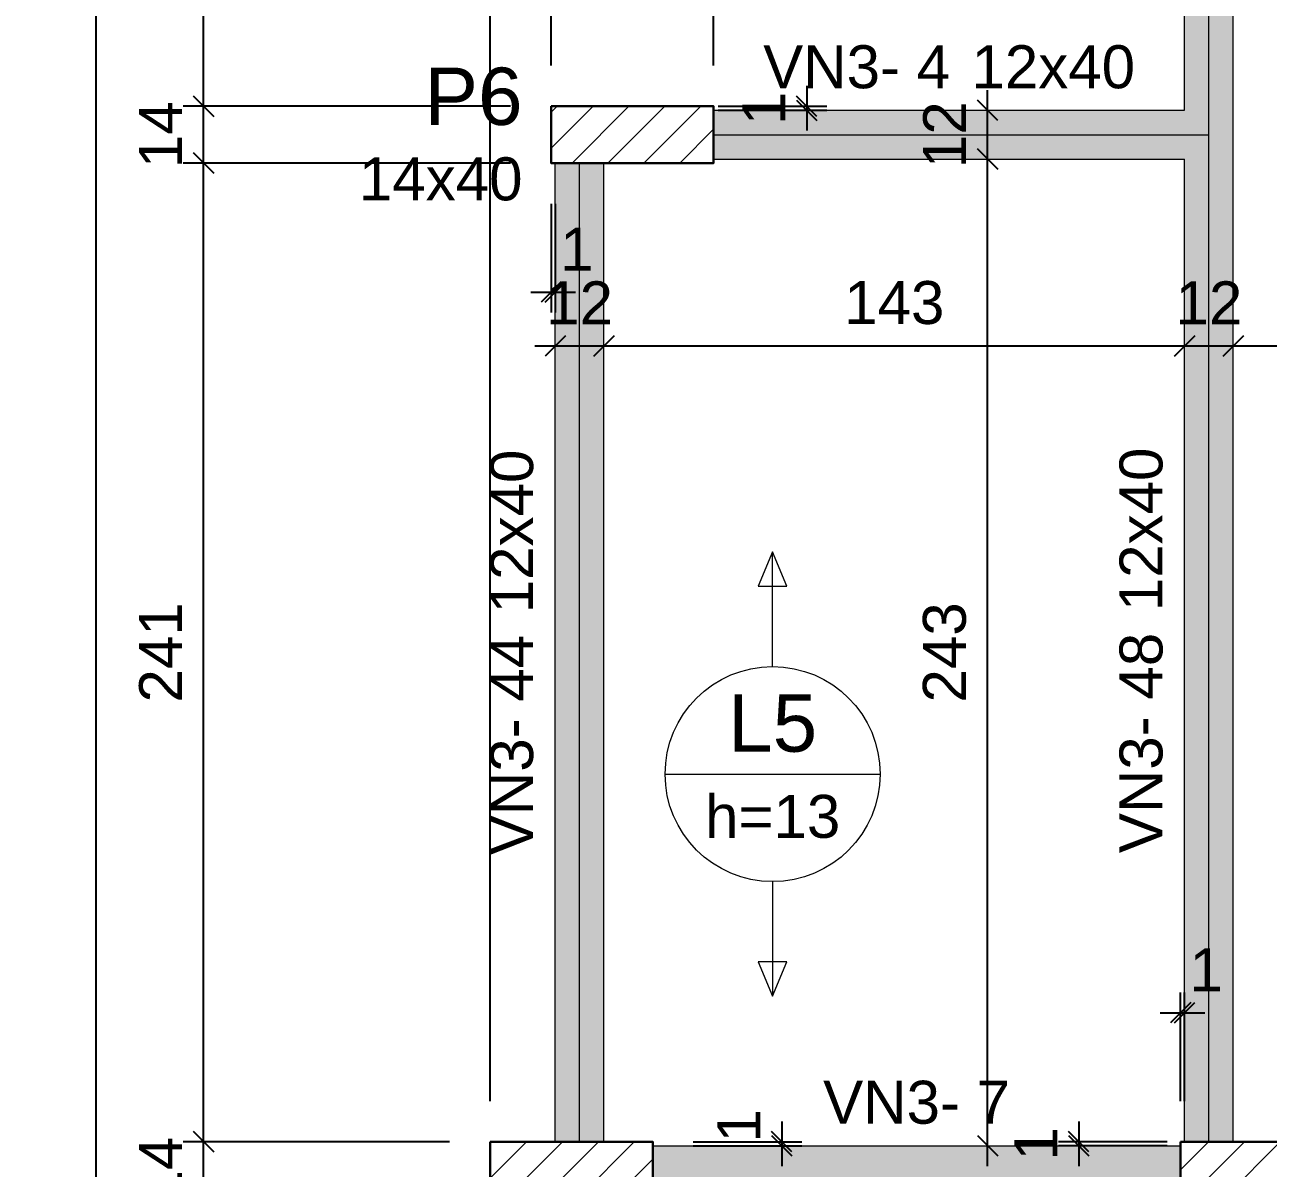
# Model space of a CAD drawing. Header units: millimetres. Extents: x -8 to 605, y -494 to 220.
# Drawn here: x -2.87 to 3.25, y -427.35 to -421.72 of the extents above; entities that cross this region are included whole.
import ezdxf

# ---------------------------------------------------------------- set-up
doc = ezdxf.new("R2010")
doc.units = ezdxf.units.MM
doc.header["$MEASUREMENT"] = 0
doc.linetypes.add('NULL', pattern=[0])
for name, color, linetype, lineweight in [('FO-Cotas', 5, 'Continuous', 5), ('FO-Eixos', 5, 'Continuous', 5), ('FO-Hachura pilar que passa', 19, 'Continuous', 5), ('FO-Hachura viga', 43, 'Continuous', 5), ('FO-Pilares', 4, 'Continuous', 30), ('FO-Textos das lajes', 1, 'Continuous', 20), ('FO-Textos das vigas', 7, 'Continuous', 5), ('FO-Textos dos pilares', 7, 'Continuous', 5), ('FO-Vigas', 1, 'Continuous', 20)]:
    doc.layers.add(name, color=color, linetype=linetype, lineweight=lineweight)
doc.styles.add('Arial', font='arial.ttf')
doc.dimstyles.new('UM_50.000000', dxfattribs={"dimtxt": 0.18, "dimasz": 0.1, "dimexe": 0.1, "dimexo": 0.2, "dimgap": 0, "dimtad": 1, "dimtih": 1, "dimtoh": 1, "dimdec": 1, "dimlfac": 50, "dimzin": 0, "dimdsep": 46, "dimtxsty": 'Standard', "dimcen": 0.09, "dimdle": 0.1, "dimadec": 1, "dimazin": 2, "dimtfac": 1, "dimtdec": 4, "dimtofl": 0, "dimtmove": 0, "dimatfit": 3, "dimfxl": 1, "dimtolj": 1, "dimarcsym": 0})
pattern_1 = [(45, (-4.58844, -411.61486), (-0.08838835, 0.08838835), [])]

# ---------------------------------------------------------------- blocks, each defined once
blk = doc.blocks.new('_Oblique')
at = {"color": 0, "linetype": 'ByBlock', "lineweight": -2}
blk.add_line((-0.5, -0.5), (0.5, 0.5), dxfattribs=at)
blk = doc.blocks.new('*D4095')
at = {"layer": 'Defpoints', "color": 0, "transparency": 16777216}
for p in [(-0.2784, -418.5129), (-0.2784, -422.1247), (-0.5784, -427.2247)]:
    blk.add_point(p, dxfattribs=at)
at = {"layer": 'FO-Cotas', "color": 0, "lineweight": -2, "transparency": 16777216}
for p, q in [((-0.5784, -427.0247), (-0.5784, -418.4129)), ((-0.2784, -421.9247), (-0.2784, -418.4129)), ((-0.6784, -418.5129), (-0.1784, -418.5129))]:
    blk.add_line(p, q, dxfattribs=at)
at = {"layer": 'FO-Cotas', "color": 0, "lineweight": -2, "transparency": 16777216, "xscale": 0.1, "yscale": 0.1, "zscale": 0.1, "rotation": 180}
blk.add_blockref('_Oblique', (-0.5784, -418.5129), dxfattribs=at)
at = {"layer": 'FO-Cotas', "color": 0, "lineweight": -2, "transparency": 16777216, "xscale": 0.1, "yscale": 0.1, "zscale": 0.1}
blk.add_blockref('_Oblique', (-0.2784, -418.5129), dxfattribs=at)
at = {"layer": 'FO-Cotas', "color": 7, "transparency": 16777216, "insert": (-0.4284, -418.3011), "char_height": 0.2118, "attachment_point": 5, "rotation": 0.00573, "style": 'Arial'}
blk.add_mtext('\\A1;15', dxfattribs=at)
blk = doc.blocks.new('*D4096')
at = {"layer": 'Defpoints', "color": 0, "transparency": 16777216}
for p in [(0.5216, -418.5129), (-0.2784, -422.1247), (0.5216, -422.1247)]:
    blk.add_point(p, dxfattribs=at)
at = {"layer": 'FO-Cotas', "color": 0, "lineweight": -2, "transparency": 16777216}
for p, q in [((-0.2784, -421.9247), (-0.2784, -418.4129)), ((0.5216, -421.9247), (0.5216, -418.4129)), ((-0.3784, -418.5129), (0.6216, -418.5129))]:
    blk.add_line(p, q, dxfattribs=at)
at = {"layer": 'FO-Cotas', "color": 0, "lineweight": -2, "transparency": 16777216, "xscale": 0.1, "yscale": 0.1, "zscale": 0.1, "rotation": 180}
blk.add_blockref('_Oblique', (-0.2784, -418.5129), dxfattribs=at)
at = {"layer": 'FO-Cotas', "color": 0, "lineweight": -2, "transparency": 16777216, "xscale": 0.1, "yscale": 0.1, "zscale": 0.1}
blk.add_blockref('_Oblique', (0.5216, -418.5129), dxfattribs=at)
at = {"layer": 'FO-Cotas', "color": 7, "transparency": 16777216, "insert": (0.1216, -418.3011), "char_height": 0.2118, "attachment_point": 5, "style": 'Arial'}
blk.add_mtext('\\A1;40', dxfattribs=at)
blk = doc.blocks.new('*D4097')
at = {"layer": 'Defpoints', "color": 0, "transparency": 16777216}
for p in [(2.8216, -418.5129), (2.8216, -419.9249), (0.5216, -422.1247)]:
    blk.add_point(p, dxfattribs=at)
at = {"layer": 'FO-Cotas', "color": 0, "lineweight": -2, "transparency": 16777216}
for p, q in [((0.5216, -421.9247), (0.5216, -418.4129)), ((2.8216, -419.7249), (2.8216, -418.4129)), ((0.4216, -418.5129), (2.9216, -418.5129))]:
    blk.add_line(p, q, dxfattribs=at)
at = {"layer": 'FO-Cotas', "color": 0, "lineweight": -2, "transparency": 16777216, "xscale": 0.1, "yscale": 0.1, "zscale": 0.1, "rotation": 180}
blk.add_blockref('_Oblique', (0.5216, -418.5129), dxfattribs=at)
at = {"layer": 'FO-Cotas', "color": 0, "lineweight": -2, "transparency": 16777216, "xscale": 0.1, "yscale": 0.1, "zscale": 0.1}
blk.add_blockref('_Oblique', (2.8216, -418.5129), dxfattribs=at)
at = {"layer": 'FO-Cotas', "color": 7, "transparency": 16777216, "insert": (1.6716, -418.3011), "char_height": 0.2118, "attachment_point": 5, "rotation": 0.00573, "style": 'Arial'}
blk.add_mtext('\\A1;115', dxfattribs=at)
blk = doc.blocks.new('*D4110')
at = {"layer": 'Defpoints', "color": 0, "transparency": 16777216}
for p in [(31.5016, -417.9834), (-0.5784, -427.2247), (31.5016, -427.2247)]:
    blk.add_point(p, dxfattribs=at)
at = {"layer": 'FO-Cotas', "color": 0, "lineweight": -2, "transparency": 16777216}
for p, q in [((-0.5784, -427.0247), (-0.5784, -417.8834)), ((31.5016, -427.0247), (31.5016, -417.8834)), ((-0.6784, -417.9834), (31.6016, -417.9834))]:
    blk.add_line(p, q, dxfattribs=at)
at = {"layer": 'FO-Cotas', "color": 0, "lineweight": -2, "transparency": 16777216, "xscale": 0.1, "yscale": 0.1, "zscale": 0.1, "rotation": 180}
blk.add_blockref('_Oblique', (-0.5784, -417.9834), dxfattribs=at)
at = {"layer": 'FO-Cotas', "color": 0, "lineweight": -2, "transparency": 16777216, "xscale": 0.1, "yscale": 0.1, "zscale": 0.1}
blk.add_blockref('_Oblique', (31.5016, -417.9834), dxfattribs=at)
at = {"layer": 'FO-Cotas', "color": 7, "transparency": 16777216, "insert": (15.4616, -417.7716), "char_height": 0.2118, "attachment_point": 5, "style": 'Arial'}
blk.add_mtext('\\A1;1604', dxfattribs=at)
blk = doc.blocks.new('*D4154')
at = {"layer": 'Defpoints', "color": 0, "transparency": 16777216}
for p in [(-1.9904, -427.2247), (-0.5784, -427.2247), (-0.5784, -427.5047)]:
    blk.add_point(p, dxfattribs=at)
at = {"layer": 'FO-Cotas', "color": 0, "lineweight": -2, "transparency": 16777216}
for p, q in [((-1.9904, -427.6047), (-1.9904, -427.1247)), ((-0.7784, -427.2247), (-2.0904, -427.2247)), ((-0.7784, -427.5047), (-2.0904, -427.5047))]:
    blk.add_line(p, q, dxfattribs=at)
at = {"layer": 'FO-Cotas', "color": 0, "lineweight": -2, "transparency": 16777216, "xscale": 0.1, "yscale": 0.1, "zscale": 0.1}
for p, rotation in [((-1.9904, -427.2247), 90), ((-1.9904, -427.5047), 270)]:
    blk.add_blockref('_Oblique', p, dxfattribs=dict(at, rotation=rotation))
at = {"layer": 'FO-Cotas', "color": 7, "transparency": 16777216, "insert": (-2.2022, -427.3647), "char_height": 0.2118, "attachment_point": 5, "rotation": 90, "style": 'Arial'}
blk.add_mtext('\\A1;14', dxfattribs=at)
blk = doc.blocks.new('*D4155')
at = {"layer": 'Defpoints', "color": 0, "transparency": 16777216}
for p in [(-1.9904, -422.4047), (-0.2784, -422.4047), (-0.5784, -427.2247)]:
    blk.add_point(p, dxfattribs=at)
at = {"layer": 'FO-Cotas', "color": 0, "lineweight": -2, "transparency": 16777216}
for p, q in [((-1.9904, -427.3247), (-1.9904, -422.3047)), ((-0.4784, -422.4047), (-2.0904, -422.4047)), ((-0.7784, -427.2247), (-2.0904, -427.2247))]:
    blk.add_line(p, q, dxfattribs=at)
at = {"layer": 'FO-Cotas', "color": 0, "lineweight": -2, "transparency": 16777216, "xscale": 0.1, "yscale": 0.1, "zscale": 0.1}
for p, rotation in [((-1.9904, -422.4047), 90), ((-1.9904, -427.2247), 270)]:
    blk.add_blockref('_Oblique', p, dxfattribs=dict(at, rotation=rotation))
at = {"layer": 'FO-Cotas', "color": 7, "transparency": 16777216, "insert": (-2.2022, -424.8147), "char_height": 0.2118, "attachment_point": 5, "rotation": 90, "style": 'Arial'}
blk.add_mtext('\\A1;241', dxfattribs=at)
blk = doc.blocks.new('*D4156')
at = {"layer": 'Defpoints', "color": 0, "transparency": 16777216}
for p in [(-1.9904, -422.1247), (-0.2784, -422.1247), (-0.2784, -422.4047)]:
    blk.add_point(p, dxfattribs=at)
at = {"layer": 'FO-Cotas', "color": 0, "lineweight": -2, "transparency": 16777216}
for p, q in [((-1.9904, -422.5047), (-1.9904, -422.0247)), ((-0.4784, -422.1247), (-2.0904, -422.1247)), ((-0.4784, -422.4047), (-2.0904, -422.4047))]:
    blk.add_line(p, q, dxfattribs=at)
at = {"layer": 'FO-Cotas', "color": 0, "lineweight": -2, "transparency": 16777216, "xscale": 0.1, "yscale": 0.1, "zscale": 0.1}
for p, rotation in [((-1.9904, -422.1247), 90), ((-1.9904, -422.4047), 270)]:
    blk.add_blockref('_Oblique', p, dxfattribs=dict(at, rotation=rotation))
at = {"layer": 'FO-Cotas', "color": 7, "transparency": 16777216, "insert": (-2.2022, -422.2647), "char_height": 0.2118, "attachment_point": 5, "rotation": 90, "style": 'Arial'}
blk.add_mtext('\\A1;14', dxfattribs=at)
blk = doc.blocks.new('*D4157')
at = {"layer": 'Defpoints', "color": 0, "transparency": 16777216}
for p in [(-1.9904, -420.7249), (2.8216, -420.7249), (-0.2784, -422.1247)]:
    blk.add_point(p, dxfattribs=at)
at = {"layer": 'FO-Cotas', "color": 0, "lineweight": -2, "transparency": 16777216}
for p, q in [((-1.9904, -422.2247), (-1.9904, -420.6249)), ((2.6216, -420.7249), (-2.0904, -420.7249)), ((-0.4784, -422.1247), (-2.0904, -422.1247))]:
    blk.add_line(p, q, dxfattribs=at)
at = {"layer": 'FO-Cotas', "color": 0, "lineweight": -2, "transparency": 16777216, "xscale": 0.1, "yscale": 0.1, "zscale": 0.1}
for p, rotation in [((-1.9904, -420.7249), 90), ((-1.9904, -422.1247), 270)]:
    blk.add_blockref('_Oblique', p, dxfattribs=dict(at, rotation=rotation))
at = {"layer": 'FO-Cotas', "color": 7, "transparency": 16777216, "insert": (-2.2022, -421.4248), "char_height": 0.2118, "attachment_point": 5, "rotation": 90, "style": 'Arial'}
blk.add_mtext('\\A1;70', dxfattribs=at)
blk = doc.blocks.new('*D4159')
at = {"layer": 'Defpoints', "color": 0, "transparency": 16777216}
for p in [(-2.5199, -419.9249), (2.8216, -419.9249), (2.8216, -483.2049)]:
    blk.add_point(p, dxfattribs=at)
at = {"layer": 'FO-Cotas', "color": 0, "lineweight": -2, "transparency": 16777216}
for p, q in [((-2.5199, -483.3049), (-2.5199, -419.8249)), ((2.6216, -419.9249), (-2.6199, -419.9249)), ((2.6216, -483.2049), (-2.6199, -483.2049))]:
    blk.add_line(p, q, dxfattribs=at)
at = {"layer": 'FO-Cotas', "color": 0, "lineweight": -2, "transparency": 16777216, "xscale": 0.1, "yscale": 0.1, "zscale": 0.1}
for p, rotation in [((-2.5199, -419.9249), 90), ((-2.5199, -483.2049), 270)]:
    blk.add_blockref('_Oblique', p, dxfattribs=dict(at, rotation=rotation))
at = {"layer": 'FO-Cotas', "color": 7, "transparency": 16777216, "insert": (-2.7317, -451.5649), "char_height": 0.2118, "attachment_point": 5, "rotation": 90, "style": 'Arial'}
blk.add_mtext('\\A1;3164', dxfattribs=at)
blk = doc.blocks.new('*D4277')
at = {"layer": 'Defpoints', "color": 0, "transparency": 16777216}
for p in [(-0.2584, -423.3047), (-0.0184, -423.3047), (-0.0184, -423.3047)]:
    blk.add_point(p, dxfattribs=at)
at = {"layer": 'FO-Cotas', "color": 0, "lineweight": -2, "transparency": 16777216}
blk.add_line((-0.3584, -423.3047), (0.0816, -423.3047), dxfattribs=at)
at = {"layer": 'FO-Cotas', "color": 0, "lineweight": -2, "transparency": 16777216, "xscale": 0.1, "yscale": 0.1, "zscale": 0.1, "rotation": 180}
blk.add_blockref('_Oblique', (-0.2584, -423.3047), dxfattribs=at)
at = {"layer": 'FO-Cotas', "color": 0, "lineweight": -2, "transparency": 16777216, "xscale": 0.1, "yscale": 0.1, "zscale": 0.1}
blk.add_blockref('_Oblique', (-0.0184, -423.3047), dxfattribs=at)
at = {"layer": 'FO-Cotas', "color": 7, "transparency": 16777216, "insert": (-0.1384, -423.0929), "char_height": 0.2118, "attachment_point": 5, "rotation": 0.00573, "style": 'Arial'}
blk.add_mtext('\\A1;12', dxfattribs=at)
blk = doc.blocks.new('*D4278')
at = {"layer": 'Defpoints', "color": 0, "transparency": 16777216}
for p in [(-0.0184, -423.3047), (2.8416, -423.3047), (2.8416, -423.3047)]:
    blk.add_point(p, dxfattribs=at)
at = {"layer": 'FO-Cotas', "color": 0, "lineweight": -2, "transparency": 16777216}
blk.add_line((-0.1184, -423.3047), (2.9416, -423.3047), dxfattribs=at)
at = {"layer": 'FO-Cotas', "color": 0, "lineweight": -2, "transparency": 16777216, "xscale": 0.1, "yscale": 0.1, "zscale": 0.1, "rotation": 180}
blk.add_blockref('_Oblique', (-0.0184, -423.3047), dxfattribs=at)
at = {"layer": 'FO-Cotas', "color": 0, "lineweight": -2, "transparency": 16777216, "xscale": 0.1, "yscale": 0.1, "zscale": 0.1}
blk.add_blockref('_Oblique', (2.8416, -423.3047), dxfattribs=at)
at = {"layer": 'FO-Cotas', "color": 7, "transparency": 16777216, "insert": (1.4116, -423.0929), "char_height": 0.2118, "attachment_point": 5, "rotation": 0.00573, "style": 'Arial'}
blk.add_mtext('\\A1;143', dxfattribs=at)
blk = doc.blocks.new('*D4279')
at = {"layer": 'Defpoints', "color": 0, "transparency": 16777216}
for p in [(2.8416, -423.3047), (3.0816, -423.3047), (3.0816, -423.3047)]:
    blk.add_point(p, dxfattribs=at)
at = {"layer": 'FO-Cotas', "color": 0, "lineweight": -2, "transparency": 16777216}
blk.add_line((2.7416, -423.3047), (3.1816, -423.3047), dxfattribs=at)
at = {"layer": 'FO-Cotas', "color": 0, "lineweight": -2, "transparency": 16777216, "xscale": 0.1, "yscale": 0.1, "zscale": 0.1, "rotation": 180}
blk.add_blockref('_Oblique', (2.8416, -423.3047), dxfattribs=at)
at = {"layer": 'FO-Cotas', "color": 0, "lineweight": -2, "transparency": 16777216, "xscale": 0.1, "yscale": 0.1, "zscale": 0.1}
blk.add_blockref('_Oblique', (3.0816, -423.3047), dxfattribs=at)
at = {"layer": 'FO-Cotas', "color": 7, "transparency": 16777216, "insert": (2.9616, -423.0929), "char_height": 0.2118, "attachment_point": 5, "rotation": 0.00573, "style": 'Arial'}
blk.add_mtext('\\A1;12', dxfattribs=at)
blk = doc.blocks.new('*D4280')
at = {"layer": 'Defpoints', "color": 0, "transparency": 16777216}
for p in [(3.0816, -423.3047), (9.0416, -423.3047), (9.0416, -423.3047)]:
    blk.add_point(p, dxfattribs=at)
at = {"layer": 'FO-Cotas', "color": 0, "lineweight": -2, "transparency": 16777216}
blk.add_line((2.9816, -423.3047), (9.1416, -423.3047), dxfattribs=at)
at = {"layer": 'FO-Cotas', "color": 0, "lineweight": -2, "transparency": 16777216, "xscale": 0.1, "yscale": 0.1, "zscale": 0.1, "rotation": 180}
blk.add_blockref('_Oblique', (3.0816, -423.3047), dxfattribs=at)
at = {"layer": 'FO-Cotas', "color": 0, "lineweight": -2, "transparency": 16777216, "xscale": 0.1, "yscale": 0.1, "zscale": 0.1}
blk.add_blockref('_Oblique', (9.0416, -423.3047), dxfattribs=at)
at = {"layer": 'FO-Cotas', "color": 7, "transparency": 16777216, "insert": (6.0616, -423.0929), "char_height": 0.2118, "attachment_point": 5, "rotation": 0.00573, "style": 'Arial'}
blk.add_mtext('\\A1;298', dxfattribs=at)
blk = doc.blocks.new('*D4291')
at = {"layer": 'Defpoints', "color": 0, "transparency": 16777216}
for p in [(1.8716, -422.3847), (1.8716, -422.3847), (1.8716, -427.2447)]:
    blk.add_point(p, dxfattribs=at)
at = {"layer": 'FO-Cotas', "color": 0, "lineweight": -2, "transparency": 16777216}
blk.add_line((1.8716, -427.3447), (1.8716, -422.2847), dxfattribs=at)
at = {"layer": 'FO-Cotas', "color": 0, "lineweight": -2, "transparency": 16777216, "xscale": 0.1, "yscale": 0.1, "zscale": 0.1}
for p, rotation in [((1.8716, -422.3847), 90), ((1.8716, -427.2447), 270)]:
    blk.add_blockref('_Oblique', p, dxfattribs=dict(at, rotation=rotation))
at = {"layer": 'FO-Cotas', "color": 7, "transparency": 16777216, "insert": (1.6598, -424.8147), "char_height": 0.2118, "attachment_point": 5, "rotation": 90, "style": 'Arial'}
blk.add_mtext('\\A1;243', dxfattribs=at)
blk = doc.blocks.new('*D4292')
at = {"layer": 'Defpoints', "color": 0, "transparency": 16777216}
for p in [(1.8716, -422.1447), (1.8716, -422.1447), (1.8716, -422.3847)]:
    blk.add_point(p, dxfattribs=at)
at = {"layer": 'FO-Cotas', "color": 0, "lineweight": -2, "transparency": 16777216}
blk.add_line((1.8716, -422.4847), (1.8716, -422.0447), dxfattribs=at)
at = {"layer": 'FO-Cotas', "color": 0, "lineweight": -2, "transparency": 16777216, "xscale": 0.1, "yscale": 0.1, "zscale": 0.1}
for p, rotation in [((1.8716, -422.1447), 90), ((1.8716, -422.3847), 270)]:
    blk.add_blockref('_Oblique', p, dxfattribs=dict(at, rotation=rotation))
at = {"layer": 'FO-Cotas', "color": 7, "transparency": 16777216, "insert": (1.6598, -422.2647), "char_height": 0.2118, "attachment_point": 5, "rotation": 90, "style": 'Arial'}
blk.add_mtext('\\A1;12', dxfattribs=at)
blk = doc.blocks.new('*D4432')
at = {"layer": 'Defpoints', "color": 0, "transparency": 16777216}
for p in [(-0.2784, -422.4047), (-0.2584, -422.4047), (-0.2584, -423.0401)]:
    blk.add_point(p, dxfattribs=at)
at = {"layer": 'FO-Cotas', "color": 0, "lineweight": -2, "transparency": 16777216}
for p, q in [((-0.2784, -422.6047), (-0.2784, -423.1401)), ((-0.2584, -422.6047), (-0.2584, -423.1401)), ((-0.3784, -423.0401), (-0.1584, -423.0401))]:
    blk.add_line(p, q, dxfattribs=at)
at = {"layer": 'FO-Cotas', "color": 0, "lineweight": -2, "transparency": 16777216, "xscale": 0.1, "yscale": 0.1, "zscale": 0.1, "rotation": 180}
blk.add_blockref('_Oblique', (-0.2784, -423.0401), dxfattribs=at)
at = {"layer": 'FO-Cotas', "color": 0, "lineweight": -2, "transparency": 16777216, "xscale": 0.1, "yscale": 0.1, "zscale": 0.1}
blk.add_blockref('_Oblique', (-0.2584, -423.0401), dxfattribs=at)
at = {"layer": 'FO-Cotas', "color": 7, "transparency": 16777216, "insert": (-0.1522, -422.8283), "char_height": 0.2118, "attachment_point": 5, "rotation": 0.00573, "style": 'Arial'}
blk.add_mtext('\\A1;1', dxfattribs=at)
blk = doc.blocks.new('*D4459')
at = {"layer": 'Defpoints', "color": 0, "transparency": 16777216}
for p in [(2.8416, -426.5893), (2.8216, -427.2247), (2.8416, -427.2247)]:
    blk.add_point(p, dxfattribs=at)
at = {"layer": 'FO-Cotas', "color": 0, "lineweight": -2, "transparency": 16777216}
for p, q in [((2.8216, -427.0247), (2.8216, -426.4893)), ((2.8416, -427.0247), (2.8416, -426.4893)), ((2.7216, -426.5893), (2.9416, -426.5893))]:
    blk.add_line(p, q, dxfattribs=at)
at = {"layer": 'FO-Cotas', "color": 0, "lineweight": -2, "transparency": 16777216, "xscale": 0.1, "yscale": 0.1, "zscale": 0.1, "rotation": 180}
blk.add_blockref('_Oblique', (2.8216, -426.5893), dxfattribs=at)
at = {"layer": 'FO-Cotas', "color": 0, "lineweight": -2, "transparency": 16777216, "xscale": 0.1, "yscale": 0.1, "zscale": 0.1}
blk.add_blockref('_Oblique', (2.8416, -426.5893), dxfattribs=at)
at = {"layer": 'FO-Cotas', "color": 7, "transparency": 16777216, "insert": (2.9478, -426.3775), "char_height": 0.2118, "attachment_point": 5, "rotation": 0.00573, "style": 'Arial'}
blk.add_mtext('\\A1;1', dxfattribs=at)
blk = doc.blocks.new('*D4511')
at = {"layer": 'Defpoints', "color": 0, "transparency": 16777216}
for p in [(0.3447, -422.1247), (0.3447, -422.1447), (0.9801, -422.1447)]:
    blk.add_point(p, dxfattribs=at)
at = {"layer": 'FO-Cotas', "color": 0, "lineweight": -2, "transparency": 16777216}
for p, q in [((0.9801, -422.0247), (0.9801, -422.2447)), ((0.5447, -422.1247), (1.0801, -422.1247)), ((0.5447, -422.1447), (1.0801, -422.1447))]:
    blk.add_line(p, q, dxfattribs=at)
at = {"layer": 'FO-Cotas', "color": 0, "lineweight": -2, "transparency": 16777216, "xscale": 0.1, "yscale": 0.1, "zscale": 0.1}
for p, rotation in [((0.9801, -422.1247), 90), ((0.9801, -422.1447), 270)]:
    blk.add_blockref('_Oblique', p, dxfattribs=dict(at, rotation=rotation))
at = {"layer": 'FO-Cotas', "color": 7, "transparency": 16777216, "insert": (0.7683, -422.1347), "char_height": 0.2118, "attachment_point": 5, "rotation": 90, "style": 'Arial'}
blk.add_mtext('\\A1;1', dxfattribs=at)
blk = doc.blocks.new('*D4530')
at = {"layer": 'Defpoints', "color": 0, "transparency": 16777216}
for p in [(0.2216, -427.2247), (0.2216, -427.2447), (0.857, -427.2447)]:
    blk.add_point(p, dxfattribs=at)
at = {"layer": 'FO-Cotas', "color": 0, "lineweight": -2, "transparency": 16777216}
for p, q in [((0.857, -427.1247), (0.857, -427.3447)), ((0.4216, -427.2247), (0.957, -427.2247)), ((0.4216, -427.2447), (0.957, -427.2447))]:
    blk.add_line(p, q, dxfattribs=at)
at = {"layer": 'FO-Cotas', "color": 0, "lineweight": -2, "transparency": 16777216, "xscale": 0.1, "yscale": 0.1, "zscale": 0.1}
for p, rotation in [((0.857, -427.2247), 90), ((0.857, -427.2447), 270)]:
    blk.add_blockref('_Oblique', p, dxfattribs=dict(at, rotation=rotation))
at = {"layer": 'FO-Cotas', "color": 7, "transparency": 16777216, "insert": (0.6452, -427.1464), "char_height": 0.2118, "attachment_point": 5, "rotation": 90, "style": 'Arial'}
blk.add_mtext('\\A1;1', dxfattribs=at)
blk = doc.blocks.new('*D4535')
at = {"layer": 'Defpoints', "color": 0, "transparency": 16777216}
for p in [(2.3202, -427.2447), (2.9556, -427.2247), (2.9556, -427.2447)]:
    blk.add_point(p, dxfattribs=at)
at = {"layer": 'FO-Cotas', "color": 0, "lineweight": -2, "transparency": 16777216}
for p, q in [((2.3202, -427.1247), (2.3202, -427.3447)), ((2.7556, -427.2247), (2.2202, -427.2247)), ((2.7556, -427.2447), (2.2202, -427.2447))]:
    blk.add_line(p, q, dxfattribs=at)
at = {"layer": 'FO-Cotas', "color": 0, "lineweight": -2, "transparency": 16777216, "xscale": 0.1, "yscale": 0.1, "zscale": 0.1}
for p, rotation in [((2.3202, -427.2247), 90), ((2.3202, -427.2447), 270)]:
    blk.add_blockref('_Oblique', p, dxfattribs=dict(at, rotation=rotation))
at = {"layer": 'FO-Cotas', "color": 7, "transparency": 16777216, "insert": (2.1084, -427.2347), "char_height": 0.2118, "attachment_point": 5, "rotation": 90, "style": 'Arial'}
blk.add_mtext('\\A1;1', dxfattribs=at)

msp = doc.modelspace()

# ---------------------------------------------------------------- hatches: boundary and pattern name
at = {"layer": 'FO-Hachura pilar que passa', "linetype": 'Continuous', "ltscale": 0.2}
h = msp.add_hatch(dxfattribs=at)
h.set_pattern_fill('ANSI31', color=19, style=0)
h.set_pattern_definition(pattern_1)
h.paths.add_polyline_path([(-0.2784, -422.1247), (-0.2784, -422.2647), (-0.2784, -422.4047), (0.1216, -422.4047), (0.5216, -422.4047), (0.5216, -422.2647), (0.5216, -422.1247), (0.1216, -422.1247)])
h = msp.add_hatch(dxfattribs=at)
h.set_pattern_fill('ANSI31', color=19, style=0)
h.set_pattern_definition(pattern_1)
h.paths.add_polyline_path([(-0.5784, -427.2247), (-0.5784, -427.3647), (-0.5784, -427.5047), (-0.1784, -427.5047), (0.2216, -427.5047), (0.2216, -427.3647), (0.2216, -427.2247), (-0.1784, -427.2247)])
h = msp.add_hatch(dxfattribs=at)
h.set_pattern_fill('ANSI31', color=19, style=0)
h.set_pattern_definition(pattern_1)
h.paths.add_polyline_path([(2.8216, -427.2247), (2.8216, -427.3647), (2.8216, -427.5047), (3.3216, -427.5047), (3.8216, -427.5047), (3.8216, -427.3647), (3.8216, -427.2247), (3.3216, -427.2247)])
at = {"layer": 'FO-Hachura viga', "linetype": 'Continuous', "ltscale": 0.2}
for points in [[(3.0816, -420.7249), (3.0816, -420.7249), (2.8416, -420.7249), (2.8416, -422.1447), (2.9616, -422.2647), (3.0816, -422.2647), (3.0816, -420.7249)], [(2.9616, -422.2647), (2.9616, -422.2647), (2.8416, -422.1447), (0.5216, -422.1447), (0.5216, -422.3847), (2.8416, -422.3847), (2.9616, -422.2647)], [(3.0816, -422.2647), (3.0816, -422.2647), (2.9616, -422.2647), (2.8416, -422.3847), (2.8416, -427.2247), (3.0816, -427.2247), (3.0816, -422.2647)], [(-0.0184, -422.4047), (-0.0184, -422.4047), (-0.2584, -422.4047), (-0.2584, -427.2247), (-0.0184, -427.2247), (-0.0184, -422.4047)], [(2.8216, -427.2447), (2.8216, -427.2447), (0.2216, -427.2447), (0.2216, -427.4847), (2.8216, -427.4847), (2.8216, -427.2447)]]:
    msp.add_hatch(color=43, dxfattribs=at).paths.add_polyline_path(points)

# ---------------------------------------------------------------- linework, layer by layer
at = {"layer": 'FO-Eixos'}
for p, q in [((2.9616, -422.2647), (2.9616, -420.7249)), ((0.5216, -422.2647), (2.9616, -422.2647)), ((2.9616, -427.2247), (2.9616, -422.2647)), ((-0.1384, -427.2247), (-0.1384, -422.4047))]:
    msp.add_line(p, q, dxfattribs=at)
at = {"layer": 'FO-Pilares'}
for points in [[(-0.2784, -422.1247), (-0.2784, -422.2647), (-0.2784, -422.4047), (0.1216, -422.4047), (0.5216, -422.4047), (0.5216, -422.2647), (0.5216, -422.1247), (0.1216, -422.1247), (-0.2784, -422.1247)], [(-0.5784, -427.2247), (-0.5784, -427.3647), (-0.5784, -427.5047), (-0.1784, -427.5047), (0.2216, -427.5047), (0.2216, -427.3647), (0.2216, -427.2247), (-0.1784, -427.2247), (-0.5784, -427.2247)], [(2.8216, -427.2247), (2.8216, -427.3647), (2.8216, -427.5047), (3.3216, -427.5047), (3.8216, -427.5047), (3.8216, -427.3647), (3.8216, -427.2247), (3.3216, -427.2247), (2.8216, -427.2247)]]:
    msp.add_lwpolyline(points, close=True, dxfattribs=at)
at = {"layer": 'FO-Textos das lajes'}
for p, q in [((0.8125, -424.3194), (0.7419, -424.4889)), ((0.8831, -424.4889), (0.8125, -424.3194)), ((0.7419, -424.4889), (0.8831, -424.4889)), ((0.283, -425.4137), (1.342, -425.4137)), ((0.8831, -426.3386), (0.7419, -426.3386)), ((0.7419, -426.3386), (0.8125, -426.508)), ((0.8125, -426.508), (0.8831, -426.3386))]:
    msp.add_line(p, q, dxfattribs=at)
for points in [[(0.8125, -424.8842), (0.8125, -424.3194)], [(0.8125, -425.9432), (0.8125, -426.508)]]:
    msp.add_lwpolyline(points, dxfattribs=at)
msp.add_circle((0.8125, -425.4137), 0.5295, dxfattribs=at)
at = {"layer": 'FO-Vigas'}
for p, q in [((2.8416, -422.1447), (2.8416, -420.7249)), ((3.0816, -422.2647), (3.0816, -420.7249)), ((0.5216, -422.1447), (2.8416, -422.1447)), ((3.0816, -427.2247), (3.0816, -422.2647)), ((-0.2584, -427.2247), (-0.2584, -422.4047)), ((-0.0184, -427.2247), (-0.0184, -422.4047)), ((0.5216, -422.3847), (2.8416, -422.3847)), ((2.8416, -427.2247), (2.8416, -422.3847)), ((0.2216, -427.2447), (2.8216, -427.2447))]:
    msp.add_line(p, q, dxfattribs=at)

# ---------------------------------------------------------------- texts
at = {"layer": 'FO-Textos das lajes', "linetype": 'NULL', "ltscale": 0.2, "attachment_point": 8, "line_spacing_factor": 0.798, "style": 'Arial'}
for s, insert, char_height, width in [('L5', (0.8126, -425.3077), 0.2824, 0.877334), ('h=13', (0.8126, -425.731), 0.2118, 1.332467)]:
    msp.add_mtext(s, dxfattribs=dict(at, insert=insert, char_height=char_height, width=width))
at = {"layer": 'FO-Textos das vigas', "linetype": 'NULL', "ltscale": 0.2, "char_height": 0.2118, "line_spacing_factor": 0.798, "style": 'Arial'}
for s, insert, width, attachment_point in [('VN3- 4', (1.6866, -422.039), 1.841627, 9), ('12x40', (1.7916, -422.039), 1.612069, 7), ('VN3- 7', (1.5216, -427.139), 1.841627, 8)]:
    msp.add_mtext(s, dxfattribs=dict(at, insert=insert, width=width, attachment_point=attachment_point))
at = {"layer": 'FO-Textos das vigas', "linetype": 'NULL', "ltscale": 0.2, "char_height": 0.2118, "rotation": 90.00021, "line_spacing_factor": 0.798, "style": 'Arial'}
for s, insert, width, attachment_point in [('12x40', (-0.3643, -424.6219), 1.612069, 7), ('12x40', (2.7357, -424.6119), 1.612069, 7), ('VN3- 44', (-0.3643, -424.7279), 2.170627, 9), ('VN3- 48', (2.7357, -424.7179), 2.170627, 9)]:
    msp.add_mtext(s, dxfattribs=dict(at, insert=insert, width=width, attachment_point=attachment_point))
at = {"layer": 'FO-Textos dos pilares', "linetype": 'NULL', "ltscale": 0.2, "attachment_point": 9, "line_spacing_factor": 0.798, "style": 'Arial'}
for s, insert, char_height, width in [('P6', (-0.4194, -422.2207), 0.2824, 0.965154), ('14x40', (-0.4194, -422.591), 0.2118, 1.612069)]:
    msp.add_mtext(s, dxfattribs=dict(at, insert=insert, char_height=char_height, width=width))

# ---------------------------------------------------------------- dimensions: what is measured, and where the dimension line sits
at = {"layer": 'FO-Cotas'}
for base, p1, p2, picture, middle in [((31.5016, -417.9834), (-0.5784, -427.2247), (31.5016, -427.2247), '*D4110', (15.4616, -417.7716)), ((0.5216, -418.5129), (-0.2784, -422.1247), (0.5216, -422.1247), '*D4096', (0.1216, -418.3011))]:
    dim = msp.add_linear_dim(base=base, p1=p1, p2=p2, dimstyle='UM_50.000000', override={"dimtxt": 0.2118, "dimasz": 0.1, "dimexe": 0.1, "dimexo": 0.2, "dimtad": 1, "dimtih": 0, "dimtoh": 0, "dimdec": 1, "dimlfac": 50, "dimzin": 8, "dimtxsty": 'Arial', "dimblk": 'Oblique', "dimblk1": 'Oblique', "dimblk2": 'Oblique', "dimsah": 1, "dimdle": 0.1, "dimse1": 0, "dimse2": 0, "dimclrt": 7, "dimadec": 1, "dimazin": 3, "dimtmove": 2, "dimldrblk": 'Oblique'}, dxfattribs=at)
    dim.commit()
    dim.dimension.update_dxf_attribs({"geometry": picture, "text_midpoint": middle, "dimtype": 160})
for base, p1, p2, override, picture, middle in [((-0.2784, -418.5129), (-0.5784, -427.2247), (-0.2784, -422.1247), {"dimtxt": 0.2118, "dimasz": 0.1, "dimexe": 0.1, "dimexo": 0.2, "dimtad": 1, "dimtih": 0, "dimtoh": 0, "dimdec": 1, "dimlfac": 50, "dimzin": 8, "dimtxsty": 'Arial', "dimblk": 'Oblique', "dimblk1": 'Oblique', "dimblk2": 'Oblique', "dimsah": 1, "dimdle": 0.1, "dimse1": 0, "dimse2": 0, "dimclrt": 7, "dimadec": 1, "dimazin": 3, "dimtmove": 2, "dimldrblk": 'Oblique'}, '*D4095', (-0.4284, -418.3011)), ((2.8216, -418.5129), (0.5216, -422.1247), (2.8216, -419.9249), {"dimtxt": 0.2118, "dimasz": 0.1, "dimexe": 0.1, "dimexo": 0.2, "dimtad": 1, "dimtih": 0, "dimtoh": 0, "dimdec": 1, "dimlfac": 50, "dimzin": 8, "dimtxsty": 'Arial', "dimblk": 'Oblique', "dimblk1": 'Oblique', "dimblk2": 'Oblique', "dimsah": 1, "dimdle": 0.1, "dimse1": 0, "dimse2": 0, "dimclrt": 7, "dimadec": 1, "dimazin": 3, "dimtmove": 2, "dimldrblk": 'Oblique'}, '*D4097', (1.6716, -418.3011)), ((-0.2584, -423.0401), (-0.2784, -422.4047), (-0.2584, -422.4047), {"dimtxt": 0.2118, "dimasz": 0.1, "dimexe": 0.1, "dimexo": 0.2, "dimtad": 1, "dimtih": 0, "dimtoh": 0, "dimdec": 1, "dimlfac": 50, "dimzin": 8, "dimtxsty": 'Arial', "dimblk": 'Oblique', "dimblk1": 'Oblique', "dimblk2": 'Oblique', "dimsah": 1, "dimdle": 0.1, "dimse1": 0, "dimse2": 0, "dimclrt": 7, "dimadec": 1, "dimazin": 3, "dimtmove": 2, "dimldrblk": 'Oblique'}, '*D4432', (-0.1522, -422.8283)), ((-0.0184, -423.3047), (-0.2584, -423.3047), (-0.0184, -423.3047), {"dimtxt": 0.2118, "dimasz": 0.1, "dimexe": 0.1, "dimexo": 0.2, "dimtad": 1, "dimtih": 0, "dimtoh": 0, "dimdec": 1, "dimlfac": 50, "dimzin": 8, "dimtxsty": 'Arial', "dimblk": 'Oblique', "dimblk1": 'Oblique', "dimblk2": 'Oblique', "dimsah": 1, "dimdle": 0.1, "dimse1": 1, "dimse2": 1, "dimclrt": 7, "dimadec": 1, "dimazin": 3, "dimtmove": 2, "dimldrblk": 'Oblique'}, '*D4277', (-0.1384, -423.0929)), ((2.8416, -423.3047), (-0.0184, -423.3047), (2.8416, -423.3047), {"dimtxt": 0.2118, "dimasz": 0.1, "dimexe": 0.1, "dimexo": 0.2, "dimtad": 1, "dimtih": 0, "dimtoh": 0, "dimdec": 1, "dimlfac": 50, "dimzin": 8, "dimtxsty": 'Arial', "dimblk": 'Oblique', "dimblk1": 'Oblique', "dimblk2": 'Oblique', "dimsah": 1, "dimdle": 0.1, "dimse1": 1, "dimse2": 1, "dimclrt": 7, "dimadec": 1, "dimazin": 3, "dimtmove": 2, "dimldrblk": 'Oblique'}, '*D4278', (1.4116, -423.0929)), ((3.0816, -423.3047), (2.8416, -423.3047), (3.0816, -423.3047), {"dimtxt": 0.2118, "dimasz": 0.1, "dimexe": 0.1, "dimexo": 0.2, "dimtad": 1, "dimtih": 0, "dimtoh": 0, "dimdec": 1, "dimlfac": 50, "dimzin": 8, "dimtxsty": 'Arial', "dimblk": 'Oblique', "dimblk1": 'Oblique', "dimblk2": 'Oblique', "dimsah": 1, "dimdle": 0.1, "dimse1": 1, "dimse2": 1, "dimclrt": 7, "dimadec": 1, "dimazin": 3, "dimtmove": 2, "dimldrblk": 'Oblique'}, '*D4279', (2.9616, -423.0929)), ((9.0416, -423.3047), (3.0816, -423.3047), (9.0416, -423.3047), {"dimtxt": 0.2118, "dimasz": 0.1, "dimexe": 0.1, "dimexo": 0.2, "dimtad": 1, "dimtih": 0, "dimtoh": 0, "dimdec": 1, "dimlfac": 50, "dimzin": 8, "dimtxsty": 'Arial', "dimblk": 'Oblique', "dimblk1": 'Oblique', "dimblk2": 'Oblique', "dimsah": 1, "dimdle": 0.1, "dimse1": 1, "dimse2": 1, "dimclrt": 7, "dimadec": 1, "dimazin": 3, "dimtmove": 2, "dimldrblk": 'Oblique'}, '*D4280', (6.0616, -423.0929)), ((2.8416, -426.5893), (2.8216, -427.2247), (2.8416, -427.2247), {"dimtxt": 0.2118, "dimasz": 0.1, "dimexe": 0.1, "dimexo": 0.2, "dimtad": 1, "dimtih": 0, "dimtoh": 0, "dimdec": 1, "dimlfac": 50, "dimzin": 8, "dimtxsty": 'Arial', "dimblk": 'Oblique', "dimblk1": 'Oblique', "dimblk2": 'Oblique', "dimsah": 1, "dimdle": 0.1, "dimse1": 0, "dimse2": 0, "dimclrt": 7, "dimadec": 1, "dimazin": 3, "dimtmove": 2, "dimldrblk": 'Oblique'}, '*D4459', (2.9478, -426.3775))]:
    dim = msp.add_linear_dim(base=base, p1=p1, p2=p2, dimstyle='UM_50.000000', override=override, dxfattribs=at)
    dim.commit()
    dim.dimension.update_dxf_attribs({"geometry": picture, "text_midpoint": middle, "dimtype": 160, "text_rotation": 0.00573})
for base, p1, p2, override, picture, middle in [((-2.5199, -419.9249), (2.8216, -483.2049), (2.8216, -419.9249), {"dimtxt": 0.2118, "dimasz": 0.1, "dimexe": 0.1, "dimexo": 0.2, "dimtad": 1, "dimtih": 0, "dimtoh": 0, "dimdec": 1, "dimlfac": 50, "dimzin": 8, "dimtxsty": 'Arial', "dimblk": 'Oblique', "dimblk1": 'Oblique', "dimblk2": 'Oblique', "dimsah": 1, "dimdle": 0.1, "dimse1": 0, "dimse2": 0, "dimclrt": 7, "dimadec": 1, "dimazin": 3, "dimtmove": 2, "dimldrblk": 'Oblique'}, '*D4159', (-2.7317, -451.5649)), ((-1.9904, -420.7249), (-0.2784, -422.1247), (2.8216, -420.7249), {"dimtxt": 0.2118, "dimasz": 0.1, "dimexe": 0.1, "dimexo": 0.2, "dimtad": 1, "dimtih": 0, "dimtoh": 0, "dimdec": 1, "dimlfac": 50, "dimzin": 8, "dimtxsty": 'Arial', "dimblk": 'Oblique', "dimblk1": 'Oblique', "dimblk2": 'Oblique', "dimsah": 1, "dimdle": 0.1, "dimse1": 0, "dimse2": 0, "dimclrt": 7, "dimadec": 1, "dimazin": 3, "dimtmove": 2, "dimldrblk": 'Oblique'}, '*D4157', (-2.2022, -421.4248)), ((-1.9904, -422.1247), (-0.2784, -422.4047), (-0.2784, -422.1247), {"dimtxt": 0.2118, "dimasz": 0.1, "dimexe": 0.1, "dimexo": 0.2, "dimtad": 1, "dimtih": 0, "dimtoh": 0, "dimdec": 1, "dimlfac": 50, "dimzin": 8, "dimtxsty": 'Arial', "dimblk": 'Oblique', "dimblk1": 'Oblique', "dimblk2": 'Oblique', "dimsah": 1, "dimdle": 0.1, "dimse1": 0, "dimse2": 0, "dimclrt": 7, "dimadec": 1, "dimazin": 3, "dimtmove": 2, "dimldrblk": 'Oblique'}, '*D4156', (-2.2022, -422.2647)), ((0.9801, -422.1447), (0.3447, -422.1247), (0.3447, -422.1447), {"dimtxt": 0.2118, "dimasz": 0.1, "dimexe": 0.1, "dimexo": 0.2, "dimtad": 1, "dimtih": 0, "dimtoh": 0, "dimdec": 1, "dimlfac": 50, "dimzin": 8, "dimtxsty": 'Arial', "dimblk": 'Oblique', "dimblk1": 'Oblique', "dimblk2": 'Oblique', "dimsah": 1, "dimdle": 0.1, "dimse1": 0, "dimse2": 0, "dimclrt": 7, "dimadec": 1, "dimazin": 3, "dimtmove": 2, "dimldrblk": 'Oblique'}, '*D4511', (0.7683, -422.1347)), ((1.8716, -422.1447), (1.8716, -422.3847), (1.8716, -422.1447), {"dimtxt": 0.2118, "dimasz": 0.1, "dimexe": 0.1, "dimexo": 0.2, "dimtad": 1, "dimtih": 0, "dimtoh": 0, "dimdec": 1, "dimlfac": 50, "dimzin": 8, "dimtxsty": 'Arial', "dimblk": 'Oblique', "dimblk1": 'Oblique', "dimblk2": 'Oblique', "dimsah": 1, "dimdle": 0.1, "dimse1": 1, "dimse2": 1, "dimclrt": 7, "dimadec": 1, "dimazin": 3, "dimtmove": 2, "dimldrblk": 'Oblique'}, '*D4292', (1.6598, -422.2647)), ((1.8716, -422.3847), (1.8716, -427.2447), (1.8716, -422.3847), {"dimtxt": 0.2118, "dimasz": 0.1, "dimexe": 0.1, "dimexo": 0.2, "dimtad": 1, "dimtih": 0, "dimtoh": 0, "dimdec": 1, "dimlfac": 50, "dimzin": 8, "dimtxsty": 'Arial', "dimblk": 'Oblique', "dimblk1": 'Oblique', "dimblk2": 'Oblique', "dimsah": 1, "dimdle": 0.1, "dimse1": 1, "dimse2": 1, "dimclrt": 7, "dimadec": 1, "dimazin": 3, "dimtmove": 2, "dimldrblk": 'Oblique'}, '*D4291', (1.6598, -424.8147)), ((-1.9904, -422.4047), (-0.5784, -427.2247), (-0.2784, -422.4047), {"dimtxt": 0.2118, "dimasz": 0.1, "dimexe": 0.1, "dimexo": 0.2, "dimtad": 1, "dimtih": 0, "dimtoh": 0, "dimdec": 1, "dimlfac": 50, "dimzin": 8, "dimtxsty": 'Arial', "dimblk": 'Oblique', "dimblk1": 'Oblique', "dimblk2": 'Oblique', "dimsah": 1, "dimdle": 0.1, "dimse1": 0, "dimse2": 0, "dimclrt": 7, "dimadec": 1, "dimazin": 3, "dimtmove": 2, "dimldrblk": 'Oblique'}, '*D4155', (-2.2022, -424.8147)), ((0.857, -427.2447), (0.2216, -427.2247), (0.2216, -427.2447), {"dimtxt": 0.2118, "dimasz": 0.1, "dimexe": 0.1, "dimexo": 0.2, "dimtad": 1, "dimtih": 0, "dimtoh": 0, "dimdec": 1, "dimlfac": 50, "dimzin": 8, "dimtxsty": 'Arial', "dimblk": 'Oblique', "dimblk1": 'Oblique', "dimblk2": 'Oblique', "dimsah": 1, "dimdle": 0.1, "dimse1": 0, "dimse2": 0, "dimclrt": 7, "dimadec": 1, "dimazin": 3, "dimtmove": 2, "dimldrblk": 'Oblique'}, '*D4530', (0.6452, -427.1464)), ((-1.9904, -427.2247), (-0.5784, -427.5047), (-0.5784, -427.2247), {"dimtxt": 0.2118, "dimasz": 0.1, "dimexe": 0.1, "dimexo": 0.2, "dimtad": 1, "dimtih": 0, "dimtoh": 0, "dimdec": 1, "dimlfac": 50, "dimzin": 8, "dimtxsty": 'Arial', "dimblk": 'Oblique', "dimblk1": 'Oblique', "dimblk2": 'Oblique', "dimsah": 1, "dimdle": 0.1, "dimse1": 0, "dimse2": 0, "dimclrt": 7, "dimadec": 1, "dimazin": 3, "dimtmove": 2, "dimldrblk": 'Oblique'}, '*D4154', (-2.2022, -427.3647)), ((2.3202, -427.2447), (2.9556, -427.2247), (2.9556, -427.2447), {"dimtxt": 0.2118, "dimasz": 0.1, "dimexe": 0.1, "dimexo": 0.2, "dimtad": 1, "dimtih": 0, "dimtoh": 0, "dimdec": 1, "dimlfac": 50, "dimzin": 8, "dimtxsty": 'Arial', "dimblk": 'Oblique', "dimblk1": 'Oblique', "dimblk2": 'Oblique', "dimsah": 1, "dimdle": 0.1, "dimse1": 0, "dimse2": 0, "dimclrt": 7, "dimadec": 1, "dimazin": 3, "dimtmove": 2, "dimldrblk": 'Oblique'}, '*D4535', (2.1084, -427.2347))]:
    dim = msp.add_linear_dim(base=base, p1=p1, p2=p2, angle=90, dimstyle='UM_50.000000', override=override, dxfattribs=at)
    dim.commit()
    dim.dimension.update_dxf_attribs({"geometry": picture, "text_midpoint": middle, "dimtype": 160, "text_rotation": 90})

doc.saveas('drawing.dxf')
